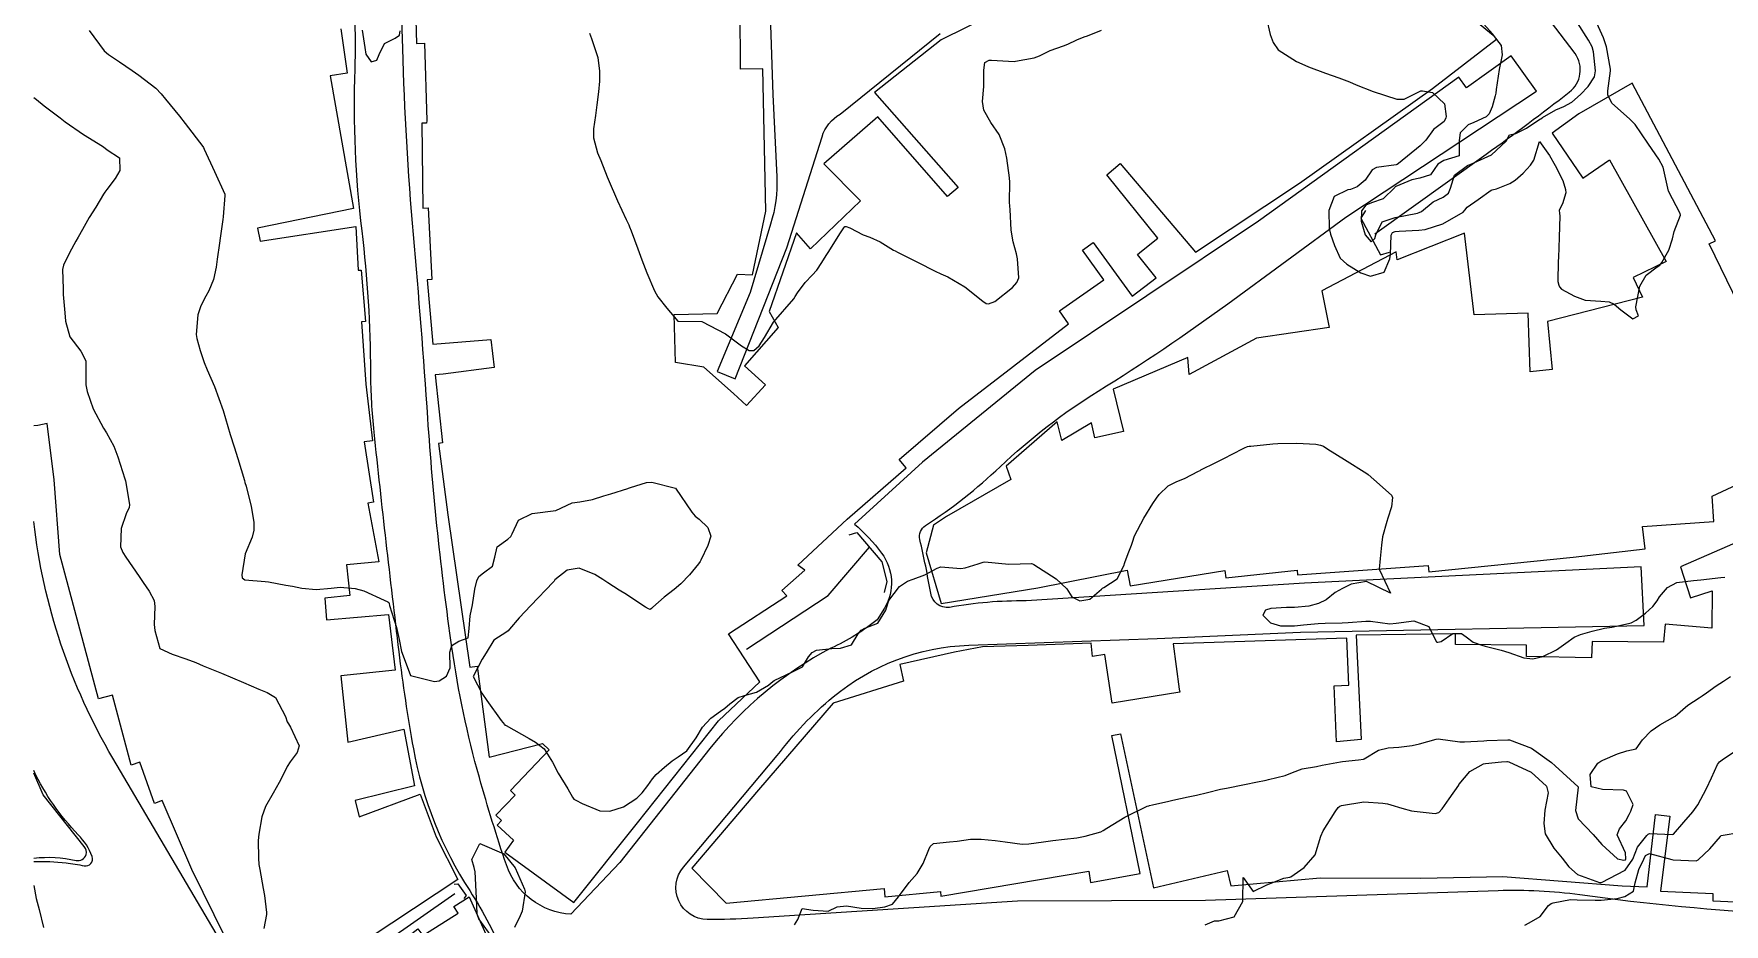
# Model space of a CAD drawing. Header units: metres. Extents: x 318500 to 325275, y 7408834 to 7428799.
# Drawn here: x 321000 to 321141.7, y 7409405.9 to 7409480.5 of the extents above; entities that cross this region are included whole.
import ezdxf

# ---------------------------------------------------------------- set-up
doc = ezdxf.new("R2010")
doc.units = ezdxf.units.M
doc.header["$MEASUREMENT"] = 0
for name, color, linetype in [('Canteiro', 45, 'Continuous'), ('Curvas de Nivel 1m', 11, 'Continuous'), ('Curvas de Nivel 5m', 15, 'Continuous'), ('Edificações', 30, 'Continuous'), ('Hidrografia', 140, 'Continuous'), ('Pontes e Viadutos', 190, 'Continuous'), ('Vias Primárias', 230, 'Continuous')]:
    doc.layers.add(name, color=color, linetype=linetype)

msp = doc.modelspace()

# ---------------------------------------------------------------- linework, layer by layer
at = {"layer": 'Canteiro', "flags": 128}
msp.add_lwpolyline([(321000, 7409411.48, -0.083441), (321003.54, 7409411.28, 0.395303), (321004.38, 7409411.77, 0.277725), (321004.21, 7409412.44), (321000.79, 7409416.79), (321000, 7409418.6)], format="xyb", dxfattribs=at)
at = {"layer": 'Curvas de Nivel 1m', "flags": 128}
for points, elevation in [([(321103.3, 7409481.83), (321103.63, 7409480.5), (321103.87, 7409479.82), (321104.29, 7409479.2), (321105.83, 7409478.23), (321106.27, 7409478.02), (321106.84, 7409477.77), (321108.26, 7409477.25), (321109.37, 7409476.85), (321110.26, 7409476.51), (321110.82, 7409476.28), (321112.25, 7409475.7), (321114.24, 7409475.08), (321114.84, 7409475.08), (321116.01, 7409475.65), (321116.25, 7409475.76), (321116.39, 7409475.78), (321117.21, 7409475.64), (321118.24, 7409474.67), (321118.36, 7409473.62), (321118.34, 7409473.5), (321118.21, 7409473.2), (321117.31, 7409472.53), (321116.67, 7409471.64), (321116.19, 7409471.17), (321114.38, 7409469.68), (321114.25, 7409469.6), (321114.17, 7409469.58), (321112.52, 7409469.34), (321112.16, 7409469.15), (321111.58, 7409468.28), (321110.9, 7409467.72), (321110.35, 7409467.51), (321110.14, 7409467.46), (321108.97, 7409466.9), (321108.54, 7409465.75), (321108.57, 7409464.23), (321108.68, 7409463.75), (321109.02, 7409462.8), (321109.49, 7409461.74), (321110.05, 7409461.25), (321111.22, 7409460.53), (321112.04, 7409460.23), (321113.18, 7409460.56), (321113.65, 7409461.68), (321113.69, 7409462.06), (321113.77, 7409463.68), (321113.87, 7409463.91), (321114.09, 7409463.99), (321114.43, 7409464.01), (321116.09, 7409464.08), (321116.6, 7409464.15), (321118.1, 7409464.62), (321119.79, 7409465.6), (321119.94, 7409465.78), (321120.12, 7409466.03), (321121.04, 7409466.67), (321122.14, 7409467.43), (321122.22, 7409467.48), (321122.59, 7409467.56), (321123.71, 7409467.99), (321124.15, 7409468.27), (321124.82, 7409468.87), (321125.44, 7409469.53), (321125.73, 7409469.97), (321126.19, 7409471.52), (321127.03, 7409470.36), (321127.5, 7409469.5), (321128.15, 7409468.24), (321128.38, 7409467.49), (321128.39, 7409467.23), (321128.12, 7409466.31), (321127.85, 7409465.76), (321127.87, 7409465.49), (321127.9, 7409465.28), (321127.83, 7409463.49), (321127.77, 7409461.79), (321127.76, 7409461.49), (321127.74, 7409459.79), (321127.8, 7409459.49), (321127.86, 7409459.33), (321128.03, 7409459.14), (321129.12, 7409458.57), (321130.02, 7409458.24), (321131.33, 7409458.13), (321132.02, 7409458.08), (321132.46, 7409457.88), (321133.02, 7409457.42), (321134, 7409456.66), (321134.5, 7409456.91), (321134.29, 7409457.41), (321134.27, 7409457.66), (321134.61, 7409459.4), (321135.12, 7409460.32), (321136.05, 7409461.02), (321136.28, 7409461.16), (321136.45, 7409461.38), (321137.02, 7409462.42), (321137.35, 7409463.37), (321137.47, 7409463.99), (321138.01, 7409465.36), (321137.99, 7409465.49), (321137.01, 7409467.37), (321136.67, 7409468.87), (321136.55, 7409469.38), (321136.18, 7409470.05), (321135.64, 7409470.84), (321135.28, 7409471.39), (321134.21, 7409472.94), (321133.73, 7409473.42), (321132.24, 7409474.72), (321131.91, 7409475.44), (321131.92, 7409475.77), (321132.13, 7409477.44), (321132.13, 7409477.58), (321131.81, 7409479.44), (321131.56, 7409480.2), (321130.99, 7409481.45)], 741), ([(321004.63, 7409480.81), (321005.91, 7409479.13), (321006.27, 7409478.81), (321007.17, 7409478.19), (321008.25, 7409477.46), (321008.79, 7409477.08), (321010.23, 7409475.98), (321010.67, 7409475.51), (321011.04, 7409475.06), (321012.2, 7409473.64), (321012.69, 7409473.03), (321014.16, 7409471.09), (321014.22, 7409471.01), (321014.28, 7409470.89), (321015.15, 7409469), (321016, 7409467.1), (321016.02, 7409466.99), (321015.87, 7409465.21), (321015.84, 7409464.99), (321015.63, 7409463.43), (321015.57, 7409462.99), (321015.37, 7409461.66), (321015.28, 7409461), (321015.06, 7409459.95), (321014.67, 7409459), (321014.43, 7409458.57), (321013.99, 7409457.74), (321013.75, 7409457.01), (321013.61, 7409455.36), (321013.65, 7409455.01), (321013.94, 7409454.01), (321014.27, 7409453.01), (321014.54, 7409452.38), (321015.13, 7409451), (321015.87, 7409448.99), (321016.46, 7409446.98), (321016.79, 7409445.94), (321017.1, 7409444.97), (321017.65, 7409443.11), (321017.69, 7409442.96), (321017.79, 7409442.63), (321018.21, 7409440.95), (321018.43, 7409439.63), (321018.44, 7409438.95), (321018.3, 7409438.38), (321017.71, 7409436.96), (321017.44, 7409435.21), (321017.45, 7409434.96), (321017.68, 7409434.8), (321019.39, 7409434.65), (321019.68, 7409434.62), (321021.12, 7409434.36), (321021.67, 7409434.25), (321022.47, 7409434.09), (321023.67, 7409433.98), (321024.91, 7409434.1), (321025.67, 7409434.17), (321026.92, 7409434.08), (321027.67, 7409433.87), (321029.37, 7409433.09), (321029.66, 7409432.95), (321029.75, 7409432.89), (321029.79, 7409432.8), (321029.82, 7409432.63), (321030.4, 7409430.79), (321030.61, 7409429.79), (321030.83, 7409428.78), (321031.03, 7409428.21), (321031.58, 7409426.77), (321033.57, 7409426.27), (321033.98, 7409426.33), (321034.58, 7409426.73), (321034.9, 7409427.41), (321034.88, 7409428.73), (321035.04, 7409429.3), (321035.61, 7409429.64), (321036.39, 7409429.94), (321036.49, 7409430.71), (321036.56, 7409431.79), (321036.76, 7409432.7), (321036.97, 7409434), (321037.14, 7409434.7), (321037.31, 7409435.07), (321037.69, 7409435.37), (321038.43, 7409435.95), (321038.65, 7409436.68), (321038.82, 7409437.57), (321039.73, 7409438.21), (321039.98, 7409438.42), (321040.08, 7409438.66), (321040.61, 7409439.79), (321041.76, 7409440.34), (321043.76, 7409440.61), (321045.11, 7409441.25), (321045.77, 7409441.34), (321046.81, 7409441.53), (321047.78, 7409441.82), (321048.35, 7409441.99), (321049.79, 7409442.45), (321049.85, 7409442.47), (321050.02, 7409442.53), (321051.35, 7409442.95), (321051.8, 7409442.98), (321053.79, 7409442.48), (321055.16, 7409440.46), (321055.44, 7409440.14), (321055.75, 7409439.87), (321056.48, 7409439.17), (321056.74, 7409438.44), (321056.5, 7409437.67), (321055.91, 7409436.45), (321055.84, 7409436.32), (321055.71, 7409436.14), (321054.94, 7409435.22), (321054.24, 7409434.47), (321053.67, 7409433.98), (321052.83, 7409433.33), (321051.89, 7409432.5), (321051.77, 7409432.38), (321051.66, 7409432.32), (321051.51, 7409432.35), (321051.26, 7409432.51), (321050.29, 7409433.15), (321049.67, 7409433.56), (321049.07, 7409433.94), (321048.1, 7409434.55), (321047.68, 7409434.82), (321047.02, 7409435.24), (321045.7, 7409435.76), (321044.7, 7409435.59), (321043.68, 7409434.78), (321043.6, 7409434.69), (321043.52, 7409434.61), (321041.66, 7409432.64), (321040.69, 7409431.6), (321039.87, 7409430.66), (321039.76, 7409430.53), (321039.63, 7409430.44), (321038.55, 7409429.74), (321037.91, 7409428.69), (321037.59, 7409428.15), (321036.83, 7409426.7), (321037.56, 7409425.29), (321037.97, 7409424.68), (321039.17, 7409423.02), (321039.44, 7409422.66), (321039.48, 7409422.62), (321039.52, 7409422.61), (321039.6, 7409422.58), (321041.51, 7409421.49), (321042.05, 7409421.18), (321042.78, 7409420.62), (321043.48, 7409419.52), (321043.95, 7409418.6), (321044.75, 7409417.29), (321045.15, 7409416.58), (321045.27, 7409416.41), (321045.44, 7409416.33), (321045.96, 7409416.05), (321047.43, 7409415.43), (321048.28, 7409415.4), (321049.43, 7409415.76), (321050.55, 7409416.51), (321051, 7409416.95), (321051.46, 7409417.55), (321051.84, 7409418.12), (321052.17, 7409418.49), (321052.85, 7409419.11), (321053.49, 7409419.64), (321054, 7409419.97), (321054.74, 7409420.46), (321055.51, 7409421.56), (321056.03, 7409422.44), (321056.75, 7409423.21), (321057.54, 7409423.78), (321057.92, 7409424.04), (321058.32, 7409424.41), (321059.04, 7409424.92), (321059.56, 7409425.09), (321060.58, 7409425.37), (321061.57, 7409425.96), (321061.79, 7409426.15), (321062.06, 7409426.36), (321063.59, 7409427.09), (321064.41, 7409427.51), (321064.92, 7409428.33), (321065.23, 7409428.7), (321065.61, 7409428.89), (321066.87, 7409429.05), (321067.61, 7409429.07), (321068.53, 7409429.36), (321069.1, 7409430.27), (321069.33, 7409430.57), (321069.64, 7409430.75), (321070.74, 7409431.15), (321071.4, 7409432.24), (321071.46, 7409432.44), (321071.67, 7409433.07), (321072.55, 7409434.23), (321073.23, 7409434.67), (321073.69, 7409434.84), (321074.69, 7409435.2), (321075.7, 7409435.78), (321076.01, 7409435.87), (321077.7, 7409435.75), (321078.06, 7409435.8), (321079.14, 7409436.14), (321079.56, 7409436.28), (321079.71, 7409436.3), (321081.71, 7409436.1), (321083.62, 7409436.17), (321083.71, 7409436.14), (321083.82, 7409436.08), (321085.69, 7409434.88), (321086.58, 7409434.04), (321087.01, 7409433.37), (321087.67, 7409433.03), (321088.51, 7409433.18), (321089.49, 7409434), (321089.58, 7409434.1), (321089.68, 7409434.16), (321090.79, 7409434.89), (321091.36, 7409435.98), (321091.44, 7409436.24), (321091.73, 7409437.01), (321092, 7409437.7), (321092.07, 7409437.96), (321092.26, 7409438.48), (321093.03, 7409439.95), (321093.78, 7409441.2), (321094.09, 7409441.63), (321094.32, 7409441.93), (321095.07, 7409442.66), (321095.81, 7409443.02), (321096.43, 7409443.29), (321097.62, 7409443.89), (321097.75, 7409443.96), (321097.82, 7409444), (321099.07, 7409444.63), (321099.84, 7409445.02), (321100.39, 7409445.3), (321101.46, 7409445.84), (321101.73, 7409445.96), (321101.85, 7409445.98), (321102.01, 7409445.99), (321103.85, 7409446.19), (321104.27, 7409446.22), (321105.85, 7409446.25), (321107.45, 7409446.17), (321107.85, 7409446.09), (321108.08, 7409445.98), (321108.45, 7409445.75), (321109.84, 7409444.88), (321111.71, 7409443.7), (321111.82, 7409443.62), (321112.31, 7409443.2), (321113.79, 7409441.89), (321113.88, 7409441.68), (321113.78, 7409440.91), (321113.49, 7409439.97), (321113.39, 7409439.68), (321113.03, 7409438.41), (321112.95, 7409437.69), (321112.85, 7409436.57), (321112.76, 7409435.69), (321113.69, 7409433.68), (321111.7, 7409434.64), (321110.4, 7409434.42), (321109.69, 7409434.08), (321109.07, 7409433.74), (321108.3, 7409433.13), (321107.68, 7409432.81), (321106.86, 7409432.58), (321105.67, 7409432.47), (321104.98, 7409432.48), (321103.67, 7409432.38), (321103.23, 7409432.25), (321103.01, 7409431.82), (321103.65, 7409431.19), (321104.49, 7409430.95), (321105.65, 7409430.93), (321106.41, 7409431.01), (321107.65, 7409431.14), (321108.24, 7409431.16), (321109.65, 7409431.2), (321110.15, 7409431.22), (321111.65, 7409431.34), (321112.03, 7409431.32), (321113.65, 7409431.11), (321114.17, 7409431.16), (321115.66, 7409431.36), (321116.91, 7409430.89), (321117.54, 7409429.62), (321117.59, 7409429.58), (321117.63, 7409429.57), (321117.68, 7409429.57), (321117.95, 7409429.62), (321118.94, 7409430.31), (321119.64, 7409430.31), (321120.05, 7409430.01), (321120.64, 7409429.58), (321121.36, 7409429.31), (321121.63, 7409429.24), (321122.98, 7409428.91), (321123.62, 7409428.7), (321124.88, 7409428.26), (321125.62, 7409428.16), (321126.48, 7409428.37), (321127.62, 7409428.92), (321128.41, 7409429.48), (321129.11, 7409429.99), (321129.64, 7409430.2), (321130.6, 7409430.49), (321131.65, 7409430.73), (321132.25, 7409430.83), (321133.66, 7409431.14), (321133.86, 7409431.2), (321134.28, 7409431.4), (321135.07, 7409431.99), (321135.68, 7409432.55), (321136.04, 7409433.02), (321136.26, 7409433.37), (321136.93, 7409434.14), (321137.7, 7409434.56), (321139.11, 7409434.75), (321139.7, 7409434.8), (321141.39, 7409434.99), (321141.71, 7409435.02)], 742), ([(321027.52, 7409480.84), (321027.73, 7409479.39), (321027.82, 7409478.83), (321028.26, 7409478.19), (321028.75, 7409478.34), (321028.94, 7409478.82), (321029.38, 7409479.72), (321030.29, 7409480.19), (321030.65, 7409480.44), (321030.71, 7409480.79)], 741), ([(321046.57, 7409480.59), (321046.73, 7409480.14), (321047.27, 7409478.57), (321047.41, 7409477.42), (321047.4, 7409476.57), (321047.34, 7409475.68), (321047.2, 7409474.58), (321047.08, 7409473.7), (321046.91, 7409472.58), (321046.92, 7409471.84), (321047.25, 7409470.57), (321047.51, 7409469.93), (321048.06, 7409468.56), (321048.14, 7409468.36), (321048.93, 7409466.55), (321049.64, 7409464.99), (321049.86, 7409464.53), (321049.93, 7409464.38), (321050.07, 7409464.03), (321050.63, 7409462.52), (321050.97, 7409461.6), (321051.38, 7409460.52), (321052.01, 7409459.02), (321052.31, 7409458.51), (321053.06, 7409457.57), (321053.98, 7409456.48), (321055.98, 7409456.45), (321057.96, 7409455.41), (321059.3, 7409454.41), (321059.94, 7409454.01), (321060.34, 7409454), (321060.79, 7409454.39), (321061.23, 7409455.11), (321061.98, 7409456.37), (321063.69, 7409458.34), (321063.82, 7409458.53), (321064.01, 7409458.84), (321064.65, 7409459.71), (321065.24, 7409460.33), (321065.62, 7409460.74), (321066.05, 7409461.38), (321066.4, 7409461.97), (321066.62, 7409462.31), (321067.56, 7409463.78), (321067.88, 7409464.29), (321067.98, 7409464.4), (321068.08, 7409464.41), (321068.4, 7409464.29), (321069.5, 7409463.71), (321070.07, 7409463.5), (321070.94, 7409463.12), (321072.06, 7409462.43), (321072.18, 7409462.36), (321072.39, 7409462.24), (321074.05, 7409461.41), (321075.55, 7409460.67), (321076.03, 7409460.44), (321076.59, 7409460.17), (321078.02, 7409459.34), (321079.54, 7409458.14), (321079.81, 7409457.94), (321080, 7409457.91), (321080.54, 7409458.12), (321082.02, 7409459.28), (321082.4, 7409459.72), (321082.56, 7409460.09), (321082.45, 7409461.7), (321082.35, 7409462.1), (321082.08, 7409463.11), (321081.91, 7409464.1), (321081.83, 7409465.83), (321081.81, 7409466.1), (321081.78, 7409466.44), (321081.79, 7409468.11), (321081.78, 7409468.48), (321081.55, 7409470.12), (321081.37, 7409470.92), (321080.91, 7409472.12), (321080.2, 7409473.1), (321079.61, 7409474.14), (321079.51, 7409474.86), (321079.63, 7409476.14), (321079.62, 7409477.5), (321079.7, 7409478.14), (321080.07, 7409478.34), (321080.27, 7409478.35), (321082.15, 7409478.23), (321082.27, 7409478.24), (321083.83, 7409478.53), (321084.28, 7409478.71), (321085.19, 7409479.16), (321086.29, 7409479.53), (321086.67, 7409479.67), (321087.41, 7409480.04), (321088.04, 7409480.3), (321088.31, 7409480.38), (321089.48, 7409480.85)], 741), ([(321000, 7409475.2), (321000.22, 7409475.03), (321000.88, 7409474.52), (321002.2, 7409473.5), (321002.64, 7409473.17), (321004.17, 7409472.11), (321005.77, 7409471.13), (321005.99, 7409470.95), (321006.16, 7409470.83), (321007.19, 7409470.14), (321007.2, 7409469.1), (321006.82, 7409468.42), (321006.12, 7409467.5), (321005.95, 7409467.28), (321005.85, 7409467.12), (321005.2, 7409466.03), (321004.65, 7409465.14), (321004.07, 7409464.15), (321003.72, 7409463.5), (321003.53, 7409463.16), (321003, 7409462.2), (321002.48, 7409461.17), (321002.4, 7409460.79), (321002.45, 7409459.17), (321002.47, 7409458.69), (321002.61, 7409457.16), (321002.66, 7409456.47), (321003.03, 7409455.16), (321003.93, 7409453.94), (321004.36, 7409453.14), (321004.37, 7409451.61), (321004.36, 7409451.14), (321004.47, 7409450.56), (321004.97, 7409449.13), (321005.85, 7409447.49), (321006.08, 7409447.12), (321006.7, 7409445.98), (321007.03, 7409445.1), (321007.64, 7409443.25), (321007.68, 7409443.09), (321007.78, 7409442.6), (321008.02, 7409441.09), (321007.99, 7409440.86), (321007.75, 7409440.32), (321007.33, 7409439.1), (321007.26, 7409437.56), (321007.45, 7409437.09), (321007.7, 7409436.7), (321008.82, 7409435.07), (321009.17, 7409434.56), (321009.67, 7409433.84), (321010.09, 7409433.06), (321010.14, 7409432.56), (321010.09, 7409431.06), (321010.13, 7409430.55), (321010.55, 7409429.05), (321011.6, 7409428.56), (321012.75, 7409428.18), (321013.59, 7409427.86), (321014.19, 7409427.6), (321015.58, 7409427.04), (321015.72, 7409426.98), (321017.57, 7409426.18), (321018.86, 7409425.64), (321019.56, 7409425.35), (321020.25, 7409424.92), (321021.09, 7409423.34), (321021.24, 7409422.9), (321021.34, 7409422.72), (321021.52, 7409422.45), (321022.23, 7409420.89), (321022.06, 7409420.33), (321021.48, 7409419.55), (321021.23, 7409419.14), (321021.12, 7409418.91), (321020.57, 7409417.8), (321020.06, 7409416.92), (321019.43, 7409415.8), (321019.1, 7409414.93), (321018.85, 7409413.49), (321018.81, 7409412.94), (321018.84, 7409411.47), (321018.87, 7409410.94), (321018.94, 7409410.52), (321019.22, 7409408.93), (321019.33, 7409408.35), (321019.5, 7409406.93), (321019.49, 7409406.75), (321019.29, 7409405.58)], 743), ([(321063.75, 7409405.89), (321064.04, 7409406.33), (321064.4, 7409407.26), (321065.32, 7409407.12), (321066.58, 7409407.04), (321067.33, 7409407.38), (321068.12, 7409407.49), (321069.33, 7409407.28), (321070.31, 7409407.26), (321071.33, 7409407.39), (321071.96, 7409407.61), (321072.46, 7409408.22), (321073.35, 7409409.43), (321074.03, 7409410.2), (321074.54, 7409411.03), (321075.01, 7409412.19), (321075.13, 7409412.45), (321075.4, 7409412.7), (321076.73, 7409412.84), (321077.4, 7409412.89), (321078.49, 7409413.05), (321079.4, 7409413.06), (321080.57, 7409412.95), (321081.4, 7409412.85), (321082.84, 7409412.65), (321083.4, 7409412.66), (321084.62, 7409412.84), (321085.4, 7409412.94), (321086.39, 7409413.06), (321087.41, 7409413.17), (321088.11, 7409413.31), (321089.42, 7409413.67), (321089.63, 7409413.78), (321089.93, 7409413.99), (321091.43, 7409414.92), (321093.32, 7409415.83), (321093.44, 7409415.87), (321093.5, 7409415.88), (321093.76, 7409415.94), (321095.12, 7409416.25), (321095.45, 7409416.32), (321096.75, 7409416.6), (321097.45, 7409416.76), (321098.36, 7409416.98), (321099.46, 7409417.24), (321099.97, 7409417.35), (321101.47, 7409417.65), (321101.62, 7409417.68), (321102.41, 7409417.83), (321103.28, 7409418.01), (321103.47, 7409418.05), (321104.88, 7409418.39), (321105.48, 7409418.66), (321106.3, 7409418.96), (321107.49, 7409419.15), (321107.99, 7409419.25), (321109.5, 7409419.54), (321109.67, 7409419.56), (321111.02, 7409419.71), (321111.44, 7409419.77), (321111.5, 7409419.8), (321112.69, 7409420.51), (321113.52, 7409420.71), (321114.41, 7409420.78), (321115.52, 7409420.92), (321116.12, 7409421.04), (321117.53, 7409421.45), (321117.69, 7409421.46), (321119.52, 7409421.22), (321119.91, 7409421.21), (321121.53, 7409421.31), (321121.77, 7409421.32), (321123.53, 7409421.4), (321123.68, 7409421.39), (321125.52, 7409420.69), (321127.19, 7409419.49), (321127.5, 7409419.22), (321129.43, 7409417.46), (321129.44, 7409417.43), (321129.22, 7409415.46), (321129.44, 7409414.77), (321130.68, 7409413.45), (321131.41, 7409412.63), (321132.73, 7409411.42), (321133.27, 7409411.3), (321133.39, 7409411.34), (321133.42, 7409411.41), (321133.4, 7409411.93), (321132.71, 7409413.42), (321132.9, 7409413.94), (321133.44, 7409414.61), (321133.71, 7409415.14), (321133.85, 7409415.4), (321134.03, 7409415.98), (321133.47, 7409417.08), (321133.23, 7409417.17), (321131.47, 7409417.22), (321130.51, 7409417.45), (321130.45, 7409418.49), (321131.07, 7409419.44), (321131.33, 7409419.61), (321131.5, 7409419.68), (321132.72, 7409420.22), (321133.52, 7409420.47), (321134.28, 7409420.64), (321134.82, 7409421.39), (321135.54, 7409422.14), (321136.27, 7409422.65), (321137.55, 7409423.36), (321138.61, 7409424.3), (321139.57, 7409424.91), (321139.83, 7409425.07), (321140.19, 7409425.32), (321140.99, 7409425.9), (321141.6, 7409426.31), (321142.2, 7409426.69)], 743), ([(321098.17, 7409405.88), (321098.96, 7409406.22), (321099.32, 7409406.23), (321100.61, 7409406.56), (321101.34, 7409407.84), (321101.36, 7409409.84), (321102.2, 7409408.67), (321103.35, 7409409.23), (321104.75, 7409409.79), (321105.27, 7409409.87), (321105.36, 7409409.9), (321106.46, 7409410.68), (321107.39, 7409411.76), (321107.86, 7409413.31), (321108.06, 7409413.75), (321109.06, 7409415.35), (321109.33, 7409415.73), (321109.45, 7409415.82), (321109.6, 7409415.88), (321111.46, 7409416.2), (321113.05, 7409416.09), (321113.45, 7409416.02), (321113.72, 7409415.95), (321114.64, 7409415.66), (321115.45, 7409415.45), (321115.69, 7409415.4), (321117.44, 7409415.21), (321117.76, 7409415.31), (321118.03, 7409415.61), (321118.63, 7409416.44), (321119.42, 7409417.6), (321119.44, 7409417.63), (321119.47, 7409417.68), (321120.36, 7409418.72), (321121.5, 7409419.37), (321121.66, 7409419.41), (321123.02, 7409419.55), (321123.46, 7409419.58), (321123.5, 7409419.57), (321123.63, 7409419.54), (321125.49, 7409418.68), (321126.78, 7409417.5), (321126.91, 7409416.94), (321126.65, 7409415.5), (321126.55, 7409414.38), (321126.66, 7409413.5), (321127.4, 7409412.3), (321128.08, 7409411.48), (321128.66, 7409410.75), (321129.38, 7409410.1), (321131.23, 7409409.44), (321131.37, 7409409.43), (321131.4, 7409409.44), (321133.38, 7409410.47), (321134.01, 7409411.4), (321134.4, 7409412.4), (321135.19, 7409413.38), (321135.31, 7409413.49), (321135.42, 7409413.55), (321137.33, 7409413.45), (321137.42, 7409413.49), (321138.28, 7409414.5), (321139.03, 7409415.34), (321139.46, 7409415.93), (321140.18, 7409417.32), (321140.6, 7409418.19), (321141.11, 7409419.31), (321141.27, 7409419.54), (321141.51, 7409419.72), (321142.46, 7409420.34)], 744), ([(321038.56, 7409404.67), (321037.31, 7409406.4), (321037.19, 7409406.69), (321037.15, 7409406.85), (321037.08, 7409408.69), (321037, 7409410.34), (321036.91, 7409410.7), (321036.7, 7409411.37), (321037.39, 7409412.69), (321039.38, 7409411.84), (321040.34, 7409410.65), (321041.12, 7409408.86), (321041.18, 7409408.64), (321040.94, 7409407.02), (321040.75, 7409406.65), (321040.29, 7409405.65)], 743), ([(321000, 7409409.18), (321000.21, 7409408.08), (321000.46, 7409407.18), (321000.8, 7409405.67)], 744)]:
    msp.add_lwpolyline(points, dxfattribs=dict(at, elevation=elevation))
at = {"layer": 'Curvas de Nivel 5m', "flags": 128}
for points, elevation in [([(321120.92, 7409481.59), (321122.31, 7409480.43), (321122.98, 7409479.56), (321123.06, 7409478.78), (321122.81, 7409477.56), (321122.56, 7409475.88), (321122.52, 7409475.57), (321122.48, 7409475.34), (321122.23, 7409474.44), (321121.97, 7409473.83), (321121.72, 7409473.58), (321120.69, 7409473.12), (321120.21, 7409472.91), (321119.55, 7409472.26), (321119.47, 7409471.61), (321119.46, 7409470.33), (321118.17, 7409469.92), (321117.68, 7409469.63), (321117.06, 7409468.73), (321116.15, 7409468.46), (321115.5, 7409468.31), (321114.14, 7409467.75), (321114.1, 7409467.72), (321114.06, 7409467.68), (321113.1, 7409466.71), (321112.12, 7409466.37), (321111.63, 7409466.2), (321111.27, 7409465.71), (321111.25, 7409464.86), (321111.58, 7409463.71), (321112.08, 7409463.12), (321112.4, 7409463.38), (321112.48, 7409463.7), (321113, 7409464.79), (321114.1, 7409465.16), (321115.98, 7409465.52), (321116.11, 7409465.56), (321116.29, 7409465.65), (321117.29, 7409466.47), (321118.13, 7409466.85), (321118.57, 7409467.18), (321118.73, 7409467.61), (321119.06, 7409468.71), (321120.17, 7409469.52), (321120.22, 7409469.55), (321120.37, 7409469.6), (321122.18, 7409470.4), (321123.39, 7409471.55), (321123.67, 7409472.07), (321124.2, 7409472.18), (321125.1, 7409472.63), (321126.22, 7409473.39), (321126.31, 7409473.43), (321126.45, 7409473.52), (321127.56, 7409474.18), (321128.23, 7409474.45), (321128.9, 7409474.82), (321129.62, 7409475.47), (321130.26, 7409476.14), (321130.79, 7409476.93), (321130.88, 7409477.45), (321130.72, 7409479.03), (321130.61, 7409479.46), (321130.31, 7409480.01), (321129.38, 7409481.47)], 740), ([(321124.97, 7409405.87), (321125.32, 7409406.04), (321126.24, 7409406.59), (321126.95, 7409407.5), (321127.16, 7409407.68), (321127.34, 7409407.74), (321128.8, 7409408.02), (321129.35, 7409407.99), (321130.85, 7409407.94), (321131.35, 7409407.95), (321132.69, 7409408.08), (321133.35, 7409408.25), (321134.06, 7409408.7), (321134.22, 7409409.4), (321134.52, 7409410.53), (321134.93, 7409411.39), (321135.08, 7409411.7), (321135.4, 7409411.87), (321137.27, 7409411.36), (321137.39, 7409411.33), (321139.31, 7409411.26), (321139.39, 7409411.27), (321139.49, 7409411.33), (321140.47, 7409412.25), (321141.35, 7409413.3), (321141.38, 7409413.34), (321141.42, 7409413.37), (321143.07, 7409413.64)], 745)]:
    msp.add_lwpolyline(points, dxfattribs=dict(at, elevation=elevation))
at = {"layer": 'Edificações'}
for points in [[(321031.9, 7409485.7), (321032.08, 7409479.73), (321032.75, 7409479.75), (321032.94, 7409473.28), (321032.9, 7409473.07), (321032.52, 7409473.06), (321032.61, 7409465.93), (321033.06, 7409465.95), (321033.36, 7409459.96), (321032.97, 7409459.93), (321033.43, 7409454.53), (321038.29, 7409454.93), (321038.59, 7409452.58), (321034.31, 7409452.03), (321033.65, 7409451.96), (321034.24, 7409446.27), (321033.91, 7409446.22), (321034.7, 7409440.24), (321036.53, 7409427.48), (321037.15, 7409427.56), (321038.17, 7409419.93), (321042.64, 7409421.07), (321043.2, 7409420.54), (321039.95, 7409417.13), (321040.35, 7409416.74), (321038.72, 7409415.07), (321039.19, 7409414.64), (321038.82, 7409414.24), (321040.19, 7409412.97), (321039.47, 7409411.97), (321045.25, 7409407.77), (321050.59, 7409414.43), (321057.38, 7409422.98), (321060.86, 7409426.25), (321058.22, 7409430.26), (321063.11, 7409433.45), (321062.7, 7409433.9), (321064.62, 7409435.61), (321064.04, 7409436.03), (321068.18, 7409439.89), (321073.12, 7409444.18), (321072.52, 7409444.88), (321077.51, 7409449.15), (321086.72, 7409456.23), (321085.96, 7409457.32), (321089.69, 7409459.92), (321087.89, 7409462.42), (321088.79, 7409463.06), (321092.04, 7409458.56), (321094.07, 7409460.11), (321092.5, 7409462.06), (321092.84, 7409462.33), (321094.2, 7409463.42), (321089.93, 7409468.74), (321091.05, 7409469.69), (321097.37, 7409462.26), (321106.09, 7409468.04), (321117.22, 7409475.97), (321122.58, 7409480.1), (321122.28, 7409480.51), (321117.42, 7409485.92)], [(321082.21, 7409483.09), (321076.04, 7409480.05), (321070.46, 7409475.63), (321077.46, 7409467.68), (321076.58, 7409466.91), (321070.73, 7409473.59), (321066.22, 7409469.65), (321069.28, 7409466.56), (321065.09, 7409462.53), (321063.91, 7409463.87), (321061.63, 7409457.27), (321062.39, 7409455.95), (321059.56, 7409452.73), (321061.32, 7409451.12), (321059.73, 7409449.39), (321058.64, 7409450.4), (321056.15, 7409452.62), (321053.77, 7409452.99), (321053.68, 7409457.02), (321057.27, 7409457.11), (321058.97, 7409460.41), (321060.22, 7409460.36), (321061.35, 7409465.68), (321061.09, 7409477.6), (321059.23, 7409477.59), (321059.2, 7409482.66)], [(321025.72, 7409480.97), (321026.27, 7409477.25), (321024.83, 7409477.03), (321026.79, 7409465.91), (321018.76, 7409464.25), (321018.98, 7409463.16), (321026.99, 7409464.41), (321027.18, 7409460.74), (321027.43, 7409460.75), (321027.81, 7409456.44), (321027.45, 7409456.41), (321027.82, 7409451.19), (321028.38, 7409446.45), (321027.7, 7409446.37), (321028.46, 7409441.29), (321028, 7409441.22), (321028.93, 7409436.31), (321026.2, 7409436.05), (321026.49, 7409433.49), (321024.38, 7409433.26), (321024.54, 7409431.43), (321029.74, 7409431.88), (321030.28, 7409427.22), (321025.74, 7409426.76), (321026.31, 7409421.2), (321031, 7409422.29), (321031.91, 7409417.53), (321026.94, 7409416.31), (321027.28, 7409414.94), (321032.38, 7409416.83), (321033.72, 7409413.25), (321035.54, 7409409.68), (321020.75, 7409399.9)], [(321143.36, 7409456.87), (321140.42, 7409462.95), (321140.95, 7409463.2), (321133.96, 7409476.41), (321129.5, 7409473.83), (321127.25, 7409472.22), (321129.82, 7409468.45), (321132.07, 7409469.98), (321136.82, 7409461.46), (321134.03, 7409460.12), (321134.82, 7409458.49), (321126.87, 7409456.43), (321127.26, 7409452.41), (321125.4, 7409452.23), (321125.24, 7409457.14), (321120.72, 7409457), (321119.91, 7409463.85), (321114.26, 7409461.61), (321114.19, 7409462.28), (321107.96, 7409459), (321108.57, 7409455.95), (321102.46, 7409455.03), (321096.84, 7409451.99), (321096.72, 7409453.41), (321090.46, 7409450.77), (321091.33, 7409447.21), (321088.91, 7409446.7), (321088.65, 7409447.94), (321086.17, 7409446.48), (321085.76, 7409448.02), (321081.48, 7409444.31), (321081.88, 7409443.21), (321076.5, 7409440.11), (321075.39, 7409439.36), (321074.79, 7409437.05), (321076.05, 7409432.82), (321084.16, 7409434.11), (321091.64, 7409435.59), (321091.89, 7409434.3), (321099.81, 7409435.58), (321099.91, 7409434.97), (321105.87, 7409435.59), (321105.91, 7409435.2), (321116.86, 7409436), (321116.91, 7409435.45), (321129.01, 7409436.7), (321135.04, 7409437.38), (321134.83, 7409439.25), (321140.8, 7409439.67), (321140.65, 7409441.8), (321145.64, 7409444.12)], [(321016.06, 7409404.8), (321013.25, 7409410.53), (321010.77, 7409416.29), (321010.11, 7409416.06), (321008.88, 7409419.51), (321008.16, 7409419.26), (321006.59, 7409425.14), (321005.43, 7409424.83), (321002.18, 7409436.92), (321001.7, 7409443.17), (321001.11, 7409447.9), (321000.34, 7409447.73), (321000, 7409447.71)], [(321147.57, 7409440.05), (321138.01, 7409435.88), (321138.84, 7409433.28), (321140.66, 7409433.86), (321140.64, 7409430.74), (321136.71, 7409431.08), (321136.58, 7409429.57), (321130.61, 7409429.63), (321130.54, 7409428.25), (321125.09, 7409428.38), (321125.11, 7409429.31), (321119.15, 7409429.37), (321119.16, 7409430.27), (321110.82, 7409430.15), (321111.24, 7409421.41), (321109.18, 7409421.21), (321108.97, 7409425.92), (321110.2, 7409425.97), (321110.03, 7409429.91), (321095.48, 7409429.44), (321096, 7409425.64), (321096.04, 7409425.39), (321090.38, 7409424.46), (321089.76, 7409428.53), (321088.73, 7409428.37), (321088.62, 7409429.49), (321083.35, 7409429.29), (321079.52, 7409429.18), (321077.16, 7409428.74), (321072.58, 7409427.7), (321072.9, 7409426.29), (321067, 7409424.46), (321060.74, 7409417.21), (321055.14, 7409410.62), (321058.02, 7409407.7), (321071.27, 7409408.92), (321071.33, 7409408.24), (321075.99, 7409408.67), (321076.03, 7409408.28), (321088.41, 7409410.37), (321088.57, 7409409.42), (321092.73, 7409410.19), (321090.34, 7409421.74), (321091.07, 7409421.89), (321093.83, 7409408.99), (321100.01, 7409410.45), (321100.32, 7409409.14), (321107.81, 7409409.82), (321116.25, 7409409.79), (321123.12, 7409409.93), (321133.12, 7409409.15), (321135.22, 7409409.08), (321135.91, 7409415.12), (321137.12, 7409414.98), (321136.34, 7409408.7), (321140.73, 7409408.52), (321140.71, 7409407.91), (321150.82, 7409407.44)]]:
    msp.add_lwpolyline(points, dxfattribs=at)
msp.add_lwpolyline([(321027.85, 7409402.18), (321032.18, 7409405.55), (321032.61, 7409405), (321035.57, 7409406.86), (321035.21, 7409407.43), (321036.5, 7409408.24), (321038.69, 7409403.3, -0.335305), (321038.28, 7409401.54), (321031.67, 7409396.65)], format="xyb", close=True, dxfattribs=at)
at = {"layer": 'Hidrografia'}
msp.add_lwpolyline([(321112.4, 7409463.79), (321121.73, 7409470.47, 0.009398), (321128.69, 7409475.66, 0.402838), (321129.17, 7409478.89), (321119.38, 7409491.77, 0.047671), (321107.32, 7409504.84, -0.083902), (321097.38, 7409517.32, 0.039926), (321080.06, 7409543.46, -0.013337), (321062.75, 7409566.79, 0.002711), (321040.87, 7409597.63, -0.017623), (321031.87, 7409611.16)], format="xyb", dxfattribs=at)
for points in [[(321059.73, 7409428.97), (321066.57, 7409433.49), (321070.03, 7409437.54)], [(321020.07, 7409397.86), (321035.29, 7409408.52)]]:
    msp.add_lwpolyline(points, dxfattribs=at)
at = {"layer": 'Pontes e Viadutos'}
for points in [[(321111.62, 7409465.75), (321111.22, 7409465.09), (321112.87, 7409462.03), (321113.62, 7409462.26)], [(321068.34, 7409438.55), (321068.99, 7409438.77), (321071.07, 7409436.3), (321071.48, 7409434.64), (321071.27, 7409433.72)], [(321035.24, 7409409.28), (321035.55, 7409409.32), (321036.24, 7409408.33), (321036.05, 7409408.1)]]:
    msp.add_lwpolyline(points, dxfattribs=at)
at = {"layer": 'Vias Primárias'}
for points in [[(321000, 7409517.03), (321023.33, 7409519.47, -0.282223), (321024.64, 7409518.98), (321025.73, 7409502.78), (321025.54, 7409500), (321026.48, 7409490.6), (321026.87, 7409482.16, -0.019627), (321026.9, 7409477.58, 0.038039), (321027.48, 7409464.04, -0.028792), (321028.22, 7409452.17, 0.025493), (321028.49, 7409447.18, 0.003639), (321030.59, 7409428.77, 0.014344), (321031.81, 7409420.64, 0.099956), (321036.53, 7409408.75, -0.049122), (321039.51, 7409403, -0.377648), (321038.74, 7409400.83), (321028.17, 7409391.72, -0.152768), (321025.7, 7409390.66, -0.286759), (321023.98, 7409391.49), (321017.13, 7409402.03), (321006.63, 7409419.85, -0.105203), (321000, 7409439.68)], [(321061.26, 7409495.49), (321061.93, 7409475.47), (321062.26, 7409468.57, -0.087632), (321061.75, 7409464.6), (321060.05, 7409458.88), (321057.27, 7409452.26), (321058.78, 7409451.63), (321063.11, 7409462.61), (321066.06, 7409471.92, -0.185116), (321067.57, 7409473.82), (321075.96, 7409480.56)], [(321146.64, 7409406.78, -0.02165), (321129.58, 7409408.39, 0.042557), (321122.72, 7409408.74), (321098.2, 7409407.93), (321082.44, 7409407.86), (321060.28, 7409406.44, -0.020107), (321056.44, 7409406.34, -0.633038), (321054.44, 7409410.72), (321062.31, 7409420.06, -0.059555), (321066.99, 7409424.98, -0.165567), (321078.36, 7409429.32), (321094.15, 7409429.89), (321106.16, 7409430.4), (321134.95, 7409430.98), (321134.71, 7409435.89), (321106.49, 7409434.5), (321083.16, 7409433.03, 0.046779), (321076.74, 7409432.48, -0.396278), (321075.17, 7409433.67, 0.014438), (321074.26, 7409438.17, -0.315485), (321074.73, 7409439.34, 0.04556), (321080.98, 7409444.26, -0.051066), (321089.21, 7409450.61, 0.019446), (321100.06, 7409457.92), (321109.96, 7409465.17), (321125.95, 7409475.75), (321123.82, 7409478.71), (321120.08, 7409476.02), (321119.44, 7409476.92), (321102.63, 7409464.85), (321083.93, 7409452.32), (321074.48, 7409444.66), (321068.77, 7409439.47, -0.054294), (321071.05, 7409437.03, -0.305814), (321071.29, 7409432.43), (321070.69, 7409431.45, -0.059835), (321066.81, 7409429.06, 0.104484), (321056.66, 7409420.65), (321049.11, 7409411.12), (321045.02, 7409406.77, -0.304815), (321039.61, 7409410.9, -0.013388), (321037.34, 7409418.23, -0.032992), (321035.04, 7409429.14, -0.018514), (321033.02, 7409448.33, 0.005211), (321031.82, 7409463.72, -0.015732), (321030.93, 7409479.31, 0.011565), (321030.3, 7409492.2)], [(321000, 7409411.19, -0.034707), (321002.7, 7409411.08, -0.023293), (321004.23, 7409410.83, 0.592822), (321004.89, 7409411.6, 0.102726), (321003.73, 7409413.43, -0.083993), (321000, 7409418.81, -0.083993)]]:
    msp.add_lwpolyline(points, format="xyb", dxfattribs=at)

doc.saveas('drawing.dxf')
